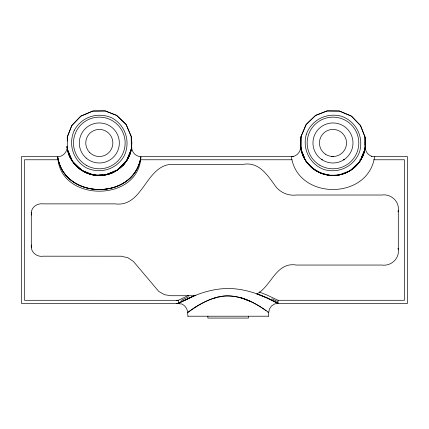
<?xml version="1.0" encoding="UTF-8"?>
<svg xmlns="http://www.w3.org/2000/svg" width="429" height="429" viewBox="0 0 429 429"><rect width="100%" height="100%" fill="white"/><g stroke="black" fill="none" stroke-linecap="round" stroke-linejoin="round"><path stroke-width="0.64" d="M67.171 148.268C67.085 147.833 66.806 145.49 67.021 147.244C67.391 150.053 68.163 152.799 69.214 155.432C72.914 164.409 80.786 171.423 90.074 174.212C108.735 180.336 130.148 165.937 131.703 146.45C131.253 151.748 135.575 156.59 140.9 156.687C139.2 202.772 59.32 202.579 57.749 156.687C62.135 156.767 66.066 153.378 66.844 149.099M371.46 156.687L407.55 156.687L407.55 303.378L278.019 303.373L278.03 300.284L267.144 295.12L259.17 291.956M365.294 147.077L365.363 146.504L364.677 150.472L363.073 155.432L359.904 161.304L354.488 167.433L350.911 170.163L346.857 172.442L342.219 174.212L337.762 175.193L332.77 175.547L328.11 175.182L323.573 174.163L319.096 172.442L315.036 170.163L311.465 167.433L306.043 161.304L302.879 155.432L300.938 148.879L300.981 136.83L305.952 124.775L315.342 115.578L327.07 110.934L339.114 110.977L351.174 115.948L360.365 125.332L365.015 137.06L364.982 145.093M325.649 174.372L320.463 173.032L312.821 168.581L306.976 162.58L303.764 157.411L301.957 152.922L300.938 148.879L301.094 136.261L306.338 124.217L315.83 115.272L327.07 110.934L339.682 111.09L351.732 116.334L360.676 125.82L365.015 137.06L364.854 149.678L359.615 161.722L350.123 170.667L338.883 175.005L329.542 175.381L327.595 174.876M293.27 156.687L140.894 156.687C134.915 200.423 63.706 200.434 57.749 156.687L21.45 156.687L21.45 303.378L178.314 303.383L193.779 296.005M300.981 136.83C299.136 144.959 301.898 152.81 305.276 160.119C312.939 171.123 325.568 176.812 338.883 175.005C352.724 172.463 363.862 160.484 365.347 146.482M365.015 137.06A32.577 32.577 0 0 1 338.883 175.005A32.577 32.577 0 0 1 300.938 148.879L300.584 146.45C301.04 151.748 296.712 156.59 291.393 156.687C297.394 200.397 368.479 200.44 374.555 156.746M195.946 295.726L171.01 295.726L164.602 294.723L158.821 291.495L133.483 261.497L128.062 257.802L121.321 256.21L43.206 256.193C36.771 257.389 29.912 251.662 31.548 244.948M31.29 247.394L31.29 212.671C31.644 206.767 37.629 203.019 43.206 203.872L115.133 203.872C142.841 207.556 145.635 166.125 171.01 164.339L243.211 164.339C258.263 161.69 266.414 173.675 274.179 184.32C278.845 191.967 287.612 196.171 296.493 195.018L381.848 195.018C390.873 193.629 399.522 201.33 398.3 210.596L398.3 249.469C399.522 258.735 390.873 266.436 381.848 265.047L296.493 265.047C276.003 261.599 271.509 286.197 256.746 294.069M268.372 316.216L268.769 312.618C253.743 301.12 234.223 291.709 215.058 297.823C206.279 300.477 198.246 305.073 190.771 310.306C189.725 311.057 188.669 311.803 187.634 312.569C187.473 308.816 185.178 305.502 181.757 303.968C172.174 303.7 188.857 299.303 189.736 297.742C201.019 292.685 213.09 289.06 225.504 288.556C244.08 287.891 261.899 294.712 278.019 303.373M131.703 146.45C130.341 159.776 119.889 171.857 106.639 174.372M267.846 311.942L268.704 312.569L269.401 309.068L271.482 305.979L274.581 303.968L277.933 303.33L266.489 297.694L257.019 293.892M139.881 161.754L140.444 159.454L139.779 162.076M397.973 211.872L398.3 210.596M364.146 152.445L364.612 150.659M130.303 152.965L130.915 150.901M139.623 162.559C128.148 200.332 65.546 197.855 58.044 158.843M139.682 162.344C128.341 200.241 65.551 197.983 58.049 158.757M363.937 153.024L362.312 157.014M362.285 157.057L364.473 151.217M127.252 159.491L129.907 152.622M130.389 151.378L130.872 150.129M128.92 156.564L130.148 153.48M127.563 159.197L130.834 151.18M361.738 156.944L364.473 150.316M127.07 160.022L128.614 157.137M124.844 163.149L126.33 161.068M99.26 175.547L105.454 174.962L111.669 173.112L117.508 169.991L122.63 165.723L126.705 160.607L129.671 154.794L131.354 148.879L131.891 143.029L131.306 136.83L126.335 124.775L116.951 115.578L105.223 110.934L93.173 110.977L81.119 115.948L71.922 125.332L67.278 137.06L67.321 149.11L69.171 155.325L72.292 161.165L76.566 166.286L81.676 170.361L87.489 173.327L93.404 175.005L99.26 175.547A32.577 32.577 0 0 0 102.992 175.338M119.278 168.559L125.82 161.165M120.753 166.763L122.544 164.865M124.469 163.669L119.46 168.447M116.827 170.442L117.878 169.643M195.388 307.25L196.471 306.563M115.422 171.005L112.001 172.957L107.084 174.351M178.405 303.33L194.568 295.704M115.75 171.005L111.985 172.984L107.239 174.523M181.102 300.402L188.653 296.798M188.663 295.366L178.314 300.3L24.533 300.295L24.533 159.77L57.743 159.77M107.223 174.324L115.658 170.656M213.985 298.45L215.219 297.983M104.697 174.876C88.004 178.335 70.088 165.948 67.482 149.056M219.568 296.868L221.439 296.562M102.928 175.236L99.169 175.434M219.921 296.686L221.112 296.519M99.566 175.289L102.74 175.241M94.734 174.989L96.064 174.973M99.383 174.93L102.703 174.893M303.292 156.687L304.633 156.687M331.365 156.687L333.371 156.687M361.438 156.687L362.773 156.687M140.9 159.77L291.983 159.77M321.267 159.77L322.603 159.77M343.232 159.77L344.567 159.77M359.872 159.77L361.207 159.77M373.852 159.77L404.467 159.77L404.467 300.295L278.03 300.284M187.763 316.216L268.575 316.216M176.276 300.295L178.314 300.3L178.314 303.383L176.276 303.378M93.549 174.925L89.929 174.163L83.215 171.176M240.969 297.908L242.835 298.305L250.579 301.571M88.449 173.611L93.324 174.769M241.286 297.823L250.584 301.426M257.448 294.042L267.138 297.978L277.826 303.271M83.414 171.15L91.533 174.287M371.927 156.365C368.629 155.33 366.103 152.488 365.444 149.099M271.948 298.793L277.322 301.464M83.269 171.139L87.843 173.466M81.671 170.238L76.19 165.916L73.858 163.192M266.082 310.671C253.888 301.989 239.414 294.862 224.094 296.064C210.494 297.587 198.37 304.628 187.559 312.628L187.966 316.216M81.553 170.27L76.442 166.179L74.11 162.977M75.048 163.958L81.215 169.777M72.169 160.307L70.222 157.641L67.814 151.217M72.093 160.741L69.182 155.346L67.675 150.659M67.959 150.879L71.364 158.714M67.321 149.11L72.292 161.165L81.676 170.361L93.404 175.005L105.454 174.962L117.508 169.991L126.705 160.607L131.354 148.879L131.306 136.83M303.721 156.73L301.196 150.027M303.367 156.564L301.158 149.887M302.649 153.201L303.383 155.051M301.442 150.654L301.78 151.834M302.284 153.609L302.622 154.794M397.973 248.193L398.3 249.469M66.945 146.482L67.16 147.667M300.938 148.879L300.584 146.45M31.29 212.671L31.548 215.117M131.333 147.549L131.194 136.261L125.954 124.217L116.463 115.272L105.223 110.934L92.61 111.09L80.561 116.334L71.616 125.82L67.278 137.06L67.326 141.044M248.466 316.216L248.466 318.066L207.872 318.066L207.872 316.216M130.293 153.056A32.577 32.577 0 0 1 129.172 155.995M128.625 157.186A32.577 32.577 0 0 1 127.054 160.055M126.346 161.148A32.577 32.577 0 0 1 125.595 162.221M124.796 163.267A32.577 32.577 0 0 1 122.63 165.723M115.83 171.053A32.577 32.577 0 0 1 107.352 174.539M95.994 175.381A32.577 32.577 0 0 1 94.691 175.22M306.37 134.105C302.113 148.874 309.625 164.227 324.109 169.573C338.883 173.836 354.231 166.323 359.582 151.834C363.84 137.065 356.327 121.713 341.843 116.366C327.07 112.103 311.717 119.616 306.37 134.105M74.308 130.277C67.916 144.262 73.08 160.548 86.62 167.975C100.606 174.367 116.897 169.203 124.319 155.663C130.711 141.683 125.547 125.391 112.007 117.964C98.027 111.572 81.735 116.736 74.308 130.277M86.224 165.235A25.826 25.826 0 0 0 125.139 143.173A25.826 25.826 0 0 0 86.578 120.501A25.826 25.826 0 0 0 86.224 165.235M86.197 158.092A20.018 20.018 0 0 0 118.972 146.772A20.018 20.018 0 0 0 92.777 124.045A20.018 20.018 0 0 0 86.197 158.092M89.447 152.241A13.54 13.54 0 0 0 112.28 146.879A13.54 13.54 0 0 0 96.219 129.789A13.54 13.54 0 0 0 89.447 152.241M319.771 165.165A25.826 25.826 0 0 0 358.8 143.307A25.826 25.826 0 0 0 320.356 120.436A25.826 25.826 0 0 0 319.771 165.165M321.627 159.465A20.018 20.018 0 0 0 352.933 144.552A20.018 20.018 0 0 0 324.367 124.898A20.018 20.018 0 0 0 321.627 159.465M325.3 154.124A13.54 13.54 0 0 0 346.476 144.042A13.54 13.54 0 0 0 327.155 130.743A13.54 13.54 0 0 0 325.3 154.124"/></g></svg>
